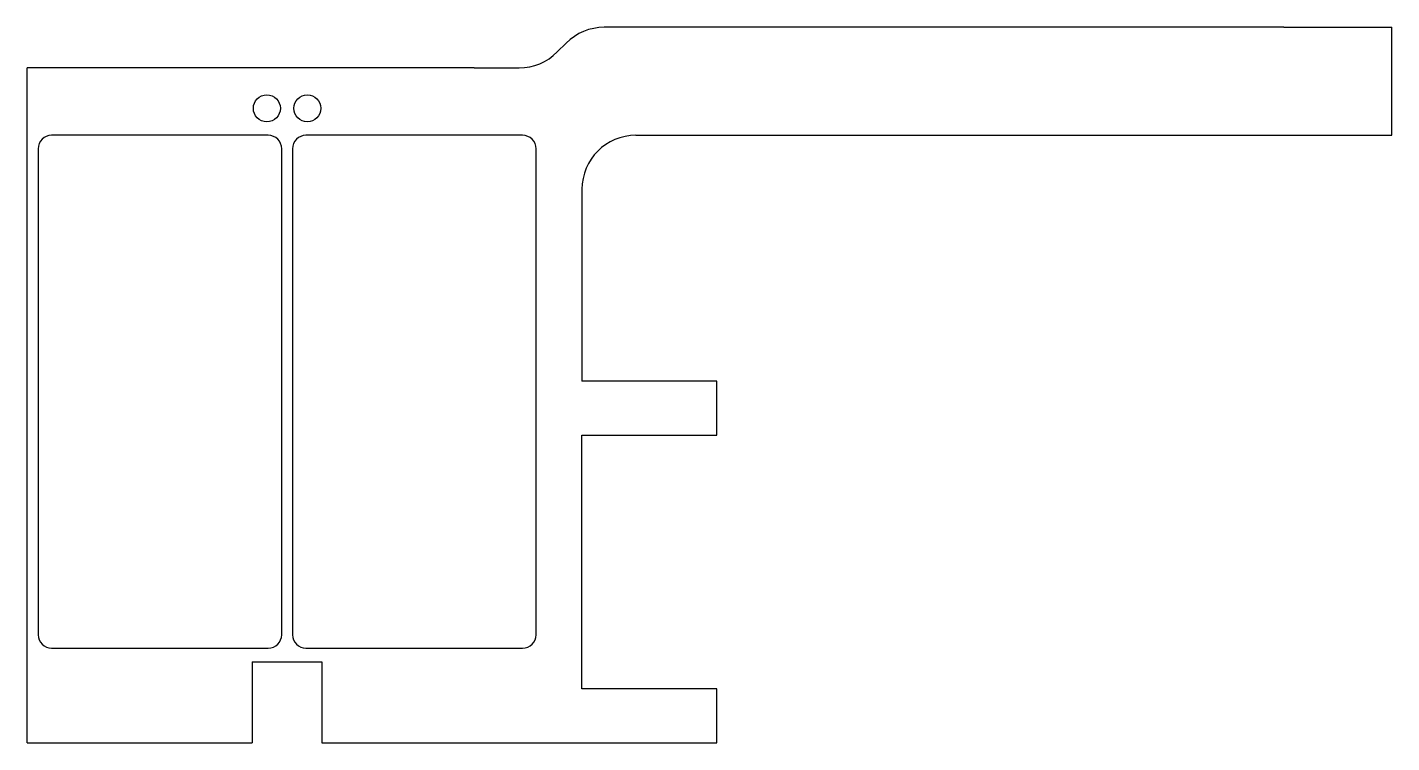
# Model space of a CAD drawing. Header units: millimetres. Extents: x 0.3 to 50.8, y 0 to 26.5.
import ezdxf

# ---------------------------------------------------------------- set-up
doc = ezdxf.new("R2010")
doc.units = ezdxf.units.MM

msp = doc.modelspace()

# ---------------------------------------------------------------- linework, layer by layer
for p, q in [((46.85, 26.5), (21.678, 26.5)), ((46.85, 26.5), (50.85, 26.5)), ((50.85, 22.5), (50.85, 26.5)), ((20.264, 25.914), (19.935, 25.586)), ((0.3, 0), (0.3, 25)), ((16.85, 25), (18.521, 25)), ((9.225, 22.5), (1.2, 22.5)), ((18.65, 22.5), (10.625, 22.5)), ((22.85, 22.5), (46.85, 22.5)), ((46.85, 22.5), (50.85, 22.5)), ((20.85, 20.5), (20.85, 13.389)), ((8.635, 3), (8.635, 0)), ((11.214, 3), (11.214, 0))]:
    msp.add_line(p, q)
for points in [[(16.85, 25), (0.3, 25)], [(20.85, 11.389), (25.85, 11.389), (25.85, 13.389), (20.85, 13.389)], [(20.85, 2), (20.85, 11.389)], [(8.635, 3), (11.214, 3)], [(20.85, 0), (25.85, 0), (25.85, 2), (20.85, 2)], [(0.3, 0), (8.635, 0)], [(11.214, 0), (20.85, 0)]]:
    msp.add_lwpolyline(points)
for points in [[(0.7, 22), (0.7, 4, 0.414214), (1.2, 3.5), (9.225, 3.5, 0.414214), (9.725, 4), (9.725, 22)], [(10.125, 22), (10.125, 4, 0.414214), (10.625, 3.5), (18.65, 3.5, 0.414214), (19.15, 4), (19.15, 22)]]:
    msp.add_lwpolyline(points, format="xyb")
for centre in [(9.175, 23.5), (10.675, 23.5)]:
    msp.add_circle(centre, 0.5)
for centre, radius, start, end in [((21.678, 24.5), 2, 90, 135), ((18.521, 27), 2, 270, 315), ((1.2, 22), 0.5, 90, 180), ((9.225, 22), 0.5, 0, 90), ((10.625, 22), 0.5, 90, 180), ((18.65, 22), 0.5, 0, 90), ((22.85, 20.5), 2, 90, 180)]:
    msp.add_arc(centre, radius, start, end)

doc.saveas('drawing.dxf')
